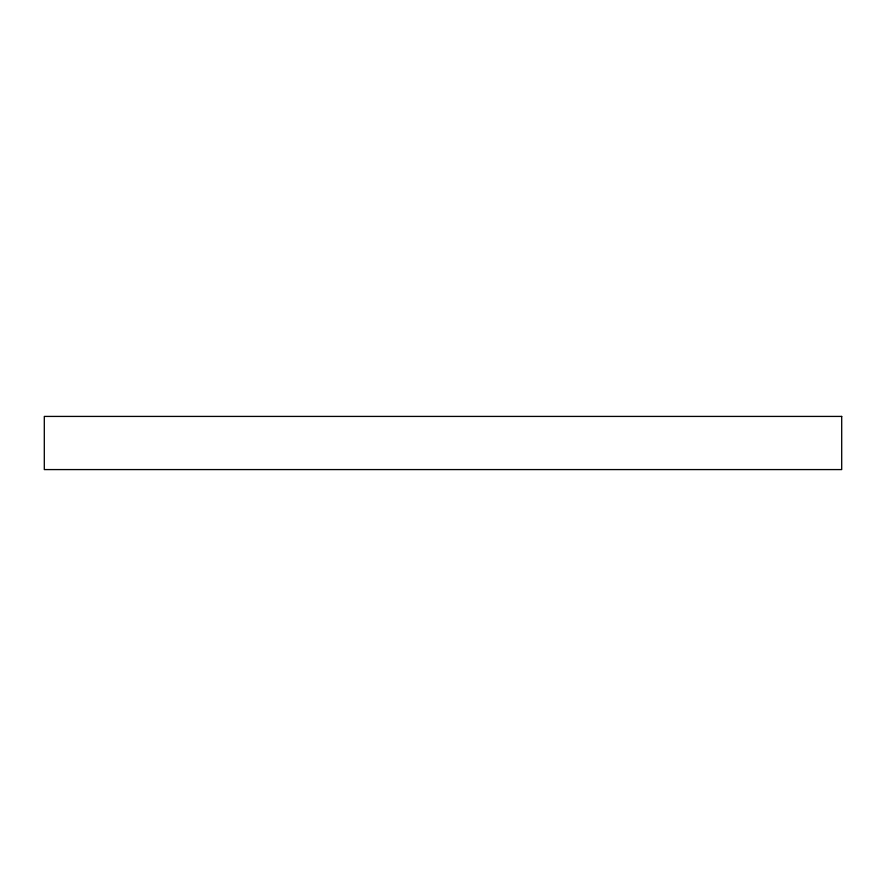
<?xml version="1.0" encoding="UTF-8"?>
<svg xmlns="http://www.w3.org/2000/svg" width="886" height="886" viewBox="0 0 886 886"><rect width="100%" height="100%" fill="white"/><g stroke="black" fill="none" stroke-linecap="round" stroke-linejoin="round"><path stroke-width="1.33" d="M841.7 416.42L44.3 416.42L44.3 469.58L841.7 469.58L841.7 416.42"/></g></svg>
